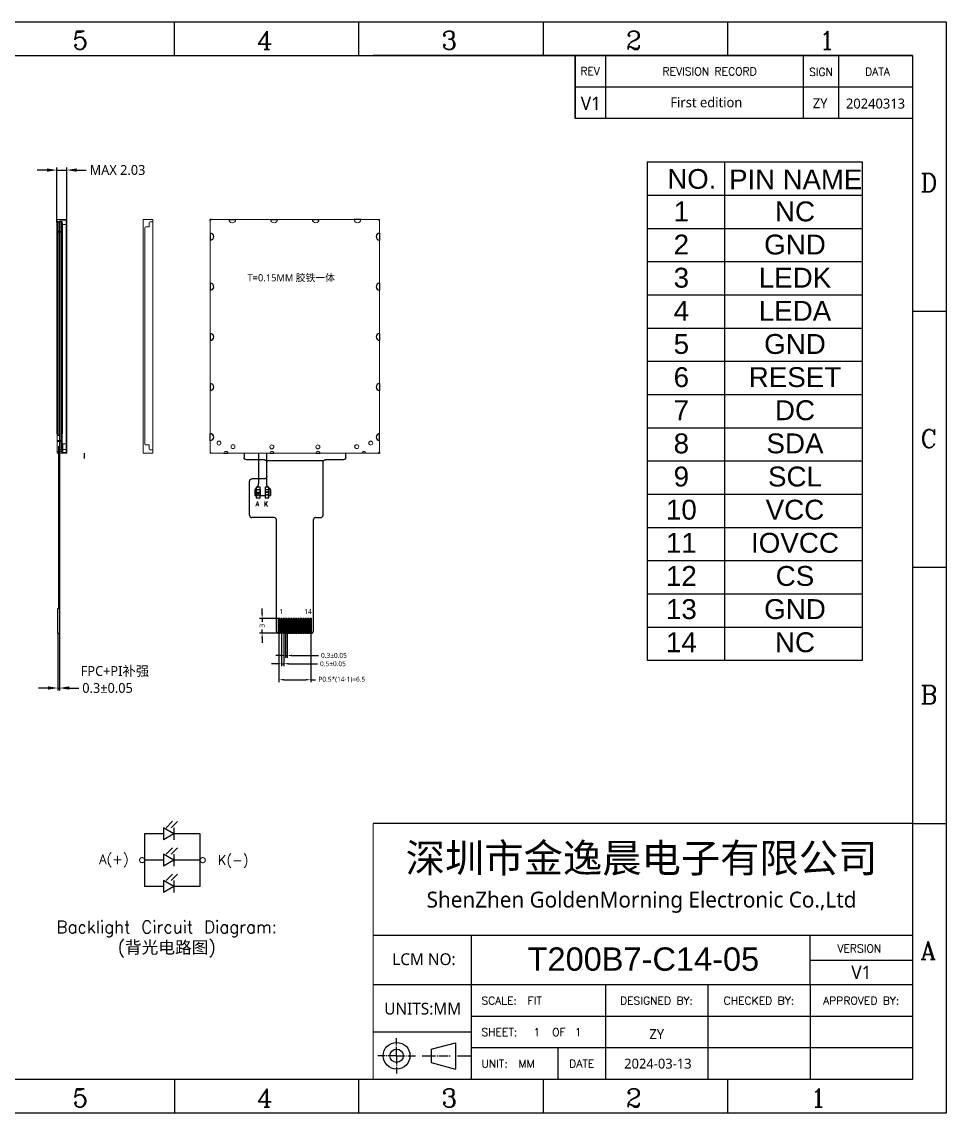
# Model space of a CAD drawing. Header units: millimetres. Extents: x 357 to 672, y 289 to 512.
# Drawn here: x 483.1 to 672.1, y 289 to 512.1 of the extents above; entities that cross this region are included whole.
import ezdxf
from ezdxf.enums import TextEntityAlignment as Align

# ---------------------------------------------------------------- set-up
doc = ezdxf.new("R2010")
doc.units = ezdxf.units.MM
for name, color, linetype in [('1-标准图框', 40, 'Continuous'), ('2-BL', 7, 'Continuous'), ('2-BL-FPC', 40, 'Continuous'), ('3-LCD', 7, 'Continuous'), ('3-LCD-FPC', 7, 'Continuous'), ('5-PIN文字', 7, 'Continuous'), ('6-标注', 7, 'Continuous')]:
    doc.layers.add(name, color=color, linetype=linetype)
doc.styles.add('HZ0', font='TXT.shx', dxfattribs={"width": 0.8, "bigfont": 'HZTXT0.shx'})
doc.styles.add('PIN文字1', font='', dxfattribs={"height": 4})
doc.styles.add('RD', font='ROMAND.shx')
doc.styles.add('ROMANC', font='romanc.shx', dxfattribs={"bigfont": 'gbcbig.shx'})
doc.styles.add('ROMANS', font='romans.shx', dxfattribs={"width": 0.8})
doc.styles.get("Standard").update_dxf_attribs({"font": 'txt', "bigfont": 'gbcbig.shx'})
doc.styles.add('宋体', font='')
doc.styles.get('PIN文字1').set_extended_font_data('Microsoft YaHei')
doc.styles.get('宋体').set_extended_font_data('Microsoft YaHei')
doc.dimstyles.new('SH', dxfattribs={"dimscale": 1.4, "dimtxt": 2.5, "dimasz": 2.5, "dimexe": 1.25, "dimexo": 0.625, "dimtad": 0, "dimdec": 1, "dimzin": 0, "dimdsep": 46, "dimtxsty": 'RD', "dimcen": 2.5, "dimadec": 0, "dimazin": 0, "dimtfac": 0.6, "dimtdec": 4, "dimtmove": 0, "dimatfit": 3, "dimfxl": 1, "dimtolj": 1, "dimarcsym": 0})
doc.dimstyles.new('ZY-G1-0.05', dxfattribs={"dimtxt": 1, "dimasz": 1, "dimexe": 0.5, "dimexo": 0.1, "dimgap": 0.5, "dimtad": 0, "dimdsep": 46, "dimtxsty": '宋体', "dimcen": 2, "dimclrd": 7, "dimclre": 7, "dimclrt": 7, "dimadec": 0, "dimazin": 2, "dimtol": 1, "dimtp": 0.05, "dimtm": 0.05, "dimtfac": 1, "dimtmove": 0, "dimatfit": 3, "dimfxl": 1, "dimtolj": 1, "dimarcsym": 0})
doc.dimstyles.new('ZY-G1-0.1默认', dxfattribs={"dimtxt": 1, "dimasz": 1, "dimexe": 0.5, "dimexo": 0.1, "dimgap": 0.5, "dimtad": 0, "dimdsep": 46, "dimtxsty": '宋体', "dimcen": 2, "dimclrd": 7, "dimclre": 7, "dimclrt": 7, "dimadec": 0, "dimazin": 2, "dimtp": 0.1, "dimtm": 0.1, "dimtfac": 1, "dimtmove": 0, "dimatfit": 3, "dimfxl": 1, "dimtolj": 1, "dimarcsym": 0})
doc.dimstyles.new('ZY-G2-0.05', dxfattribs={"dimtxt": 2, "dimasz": 2, "dimexe": 0.5, "dimexo": 0.1, "dimgap": 0.5, "dimtad": 0, "dimdsep": 46, "dimtxsty": '宋体', "dimcen": 2, "dimclrd": 7, "dimclre": 7, "dimclrt": 7, "dimadec": 0, "dimazin": 2, "dimtol": 1, "dimtp": 0.05, "dimtm": 0.05, "dimtfac": 1, "dimtmove": 0, "dimatfit": 3, "dimfxl": 1, "dimtolj": 1, "dimarcsym": 0})
doc.dimstyles.new('ZY-G2-0.1默认', dxfattribs={"dimtxt": 2, "dimasz": 2, "dimexe": 0.5, "dimexo": 0.1, "dimgap": 0.5, "dimtad": 0, "dimdsep": 46, "dimtxsty": '宋体', "dimcen": 2, "dimclrd": 7, "dimclre": 7, "dimclrt": 7, "dimadec": 0, "dimazin": 2, "dimtp": 0.1, "dimtm": 0.1, "dimtfac": 1, "dimtmove": 0, "dimatfit": 3, "dimfxl": 1, "dimtolj": 1, "dimarcsym": 0})

# ---------------------------------------------------------------- blocks, each defined once
blk = doc.blocks.new('ROUND_1039')
blk.add_lwpolyline([(0, 0, 1), (0, 0, 1)], format="xyb", close=True)
blk = doc.blocks.new('*D59')
at = {"layer": '6-标注', "color": 7, "lineweight": -2, "transparency": 16777216}
for p, q in [((490.26, 471.02), (490.26, 482.27)), ((492.29, 471.77), (492.29, 482.27)), ((488.26, 481.77), (486.26, 481.77)), ((490.26, 481.77), (492.29, 481.77)), ((494.29, 481.77), (496.29, 481.77))]:
    blk.add_line(p, q, dxfattribs=at)
at = {"layer": '6-标注', "color": 7, "transparency": 16777216}
for points in [[(488.26, 482.1), (488.26, 481.43), (490.26, 481.77)], [(494.29, 482.1), (494.29, 481.43), (492.29, 481.77)]]:
    blk.add_solid(points, dxfattribs=at)
at = {"layer": 'Defpoints', "color": 0, "transparency": 16777216}
for p in [(492.29, 481.77), (490.26, 470.92), (492.29, 471.67)]:
    blk.add_point(p, dxfattribs=at)
at = {"layer": '6-标注', "color": 7, "transparency": 16777216, "insert": (502.67, 481.77), "char_height": 2, "attachment_point": 5, "style": '宋体'}
blk.add_mtext('\\A1;MAX 2.03', dxfattribs=at)
blk = doc.blocks.new('*D60')
at = {"layer": '6-标注', "color": 7, "lineweight": -2, "transparency": 16777216}
for p, q in [((490.49, 387.02), (490.49, 375.38)), ((490.79, 387.02), (490.79, 375.38)), ((488.49, 375.88), (486.49, 375.88)), ((490.49, 375.88), (490.79, 375.88)), ((492.79, 375.88), (494.79, 375.88))]:
    blk.add_line(p, q, dxfattribs=at)
at = {"layer": '6-标注', "color": 7, "transparency": 16777216}
for points in [[(488.49, 376.22), (488.49, 375.55), (490.49, 375.88)], [(492.79, 376.22), (492.79, 375.55), (490.79, 375.88)]]:
    blk.add_solid(points, dxfattribs=at)
at = {"layer": 'Defpoints', "color": 0, "transparency": 16777216}
for p in [(490.49, 387.12), (490.79, 387.12), (490.79, 375.88)]:
    blk.add_point(p, dxfattribs=at)
at = {"layer": '6-标注', "color": 7, "transparency": 16777216, "insert": (500.63, 375.88), "char_height": 2, "attachment_point": 5, "style": '宋体'}
blk.add_mtext('\\A1;0.3±0.05', dxfattribs=at)
blk = doc.blocks.new('*U69')
at = {"layer": '3-LCD-FPC', "color": 41}
blk.add_lwpolyline([(-0.15, -1.5), (0.15, -1.5), (0.15, 1.5), (-0.15, 1.5)], close=True, dxfattribs=at)
blk = doc.blocks.new('*U70')
at = {"layer": '3-LCD-FPC', "color": 0, "linetype": 'ByBlock', "lineweight": -2, "transparency": 16777216}
for p in [(0, 0), (0.5, 0), (1, 0), (1.5, 0), (2, 0), (2.5, 0), (3, 0), (3.5, 0), (4, 0), (4.5, 0), (5, 0), (5.5, 0), (6, 0), (6.5, 0)]:
    blk.add_blockref('*U69', p, dxfattribs=at)
blk = doc.blocks.new('*D80')
at = {"layer": '3-LCD-FPC', "color": 7, "lineweight": -2, "transparency": 16777216}
for p, q in [((535.68, 387.02), (535.68, 377.07)), ((542.18, 387.02), (542.18, 377.07)), ((536.68, 377.57), (541.18, 377.57)), ((542.18, 377.57), (543.18, 377.57))]:
    blk.add_line(p, q, dxfattribs=at)
at = {"layer": '3-LCD-FPC', "color": 7, "transparency": 16777216}
for points in [[(536.68, 377.74), (536.68, 377.41), (535.68, 377.57)], [(541.18, 377.74), (541.18, 377.41), (542.18, 377.57)]]:
    blk.add_solid(points, dxfattribs=at)
at = {"layer": 'Defpoints', "color": 0, "transparency": 16777216}
for p in [(535.68, 387.12), (542.18, 387.12), (542.18, 377.57)]:
    blk.add_point(p, dxfattribs=at)
at = {"layer": '3-LCD-FPC', "color": 7, "transparency": 16777216, "insert": (548.53, 377.57), "char_height": 1, "attachment_point": 5, "style": '宋体'}
blk.add_mtext('\\A1;P0.5*(14-1)=6.5', dxfattribs=at)
blk = doc.blocks.new('*D81')
at = {"layer": '3-LCD-FPC', "color": 7, "lineweight": -2, "transparency": 16777216}
for p, q in [((536.18, 387.02), (536.18, 380.34)), ((536.68, 387.02), (536.68, 380.34)), ((535.18, 380.84), (534.18, 380.84)), ((536.18, 380.84), (536.68, 380.84)), ((537.68, 380.84), (543.55, 380.84))]:
    blk.add_line(p, q, dxfattribs=at)
at = {"layer": '3-LCD-FPC', "color": 7, "transparency": 16777216}
for points in [[(535.18, 381.01), (535.18, 380.67), (536.18, 380.84)], [(537.68, 381.01), (537.68, 380.67), (536.68, 380.84)]]:
    blk.add_solid(points, dxfattribs=at)
at = {"layer": 'Defpoints', "color": 0, "transparency": 16777216}
for p in [(536.18, 387.12), (536.68, 387.12), (536.68, 380.84)]:
    blk.add_point(p, dxfattribs=at)
at = {"layer": '3-LCD-FPC', "color": 7, "transparency": 16777216, "insert": (546.72, 380.84), "char_height": 1, "attachment_point": 5, "style": '宋体'}
blk.add_mtext('\\A1;0.5±0.05', dxfattribs=at)
blk = doc.blocks.new('*D82')
at = {"layer": '3-LCD-FPC', "color": 7, "lineweight": -2, "transparency": 16777216}
for p, q in [((537.03, 387.02), (537.03, 382.03)), ((537.33, 387.02), (537.33, 382.03)), ((536.03, 382.53), (535.03, 382.53)), ((537.03, 382.53), (537.33, 382.53)), ((538.33, 382.53), (543.75, 382.53))]:
    blk.add_line(p, q, dxfattribs=at)
at = {"layer": '3-LCD-FPC', "color": 7, "transparency": 16777216}
for points in [[(536.03, 382.7), (536.03, 382.36), (537.03, 382.53)], [(538.33, 382.7), (538.33, 382.36), (537.33, 382.53)]]:
    blk.add_solid(points, dxfattribs=at)
at = {"layer": 'Defpoints', "color": 0, "transparency": 16777216}
for p in [(537.03, 387.12), (537.33, 387.12), (537.33, 382.53)]:
    blk.add_point(p, dxfattribs=at)
at = {"layer": '3-LCD-FPC', "color": 7, "transparency": 16777216, "insert": (546.92, 382.53), "char_height": 1, "attachment_point": 5, "style": '宋体'}
blk.add_mtext('\\A1;0.3±0.05', dxfattribs=at)
blk = doc.blocks.new('*D83')
at = {"layer": '3-LCD-FPC', "color": 7, "lineweight": -2, "transparency": 16777216}
for p, q in [((532.23, 391.12), (532.23, 392.12)), ((535.43, 390.12), (531.73, 390.12)), ((532.23, 390.12), (532.23, 389.41)), ((535.43, 387.12), (531.73, 387.12)), ((532.23, 387.12), (532.23, 387.82)), ((532.23, 386.12), (532.23, 385.12))]:
    blk.add_line(p, q, dxfattribs=at)
at = {"layer": '3-LCD-FPC', "color": 7, "transparency": 16777216}
for points in [[(532.07, 391.12), (532.4, 391.12), (532.23, 390.12)], [(532.07, 386.12), (532.4, 386.12), (532.23, 387.12)]]:
    blk.add_solid(points, dxfattribs=at)
at = {"layer": 'Defpoints', "color": 0, "transparency": 16777216}
for p in [(535.53, 390.12), (532.23, 387.12), (535.53, 387.12)]:
    blk.add_point(p, dxfattribs=at)
at = {"layer": '3-LCD-FPC', "color": 7, "transparency": 16777216, "insert": (532.23, 388.62), "char_height": 1, "attachment_point": 5, "rotation": 90, "style": '宋体'}
blk.add_mtext('\\A1;3', dxfattribs=at)

msp = doc.modelspace()

# ---------------------------------------------------------------- linework, layer by layer
for points in [[(529.656, 411.214, -1), (529.656, 411.214, -1)], [(529.656, 411.214, -1), (529.656, 411.214, -1)], [(530.156, 410.714, -1), (530.156, 410.714, -1)], [(530.156, 410.714, -1), (530.156, 410.714, -1)], [(532.188, 410.714, -1), (532.188, 410.714, -1)], [(532.188, 410.714, -1), (532.188, 410.714, -1)]]:
    msp.add_lwpolyline(points, format="xyb", close=True)
at = {"layer": '1-标准图框', "color": 7}
for p, q in [((514.321, 505.167), (514.321, 512.072)), ((552.036, 505.167), (552.036, 512.072)), ((589.752, 505.167), (589.752, 512.072)), ((627.467, 505.167), (627.467, 512.072)), ((672.088, 452.841), (665.183, 452.841)), ((672.088, 400.518), (665.183, 400.518)), ((665.179, 348.194), (554.905, 348.196)), ((665.179, 348.194), (672.085, 348.194)), ((554.905, 325.288), (554.905, 325.288)), ((665.183, 325.288), (554.905, 325.288)), ((514.321, 295.873), (514.321, 288.967)), ((552.036, 288.967), (552.036, 295.873)), ((589.752, 288.967), (589.752, 295.873)), ((627.467, 288.967), (627.467, 295.873))]:
    msp.add_line(p, q, dxfattribs=at)
at = {"layer": '1-标准图框', "color": 7, "lineweight": -3}
for p, q in [((602.406, 505.167), (602.406, 492.289)), ((665.183, 498.728), (596.245, 498.728)), ((665.183, 492.289), (596.245, 492.289)), ((665.183, 492.289), (596.245, 492.289)), ((575.042, 295.873), (575.042, 315.189)), ((602.406, 315.189), (602.406, 295.873)), ((623.332, 315.189), (623.332, 295.873)), ((665.183, 308.75), (575.042, 308.75)), ((575.042, 305.531), (554.905, 305.531)), ((559.73, 303.03), (559.73, 304.328)), ((559.73, 302.696), (559.73, 302.824)), ((559.73, 300.702), (559.73, 302.465)), ((566.798, 302.068), (571.747, 303.359)), ((566.798, 302.068), (566.798, 299.336)), ((571.747, 303.359), (571.747, 297.967)), ((665.183, 302.311), (575.042, 302.311)), ((592.748, 295.873), (592.748, 302.311)), ((557.402, 300.702), (555.867, 300.702)), ((557.736, 300.702), (557.607, 300.702)), ((559.73, 300.702), (557.967, 300.702)), ((559.73, 300.702), (561.493, 300.702)), ((559.73, 300.702), (559.73, 298.938)), ((561.724, 300.702), (561.853, 300.702)), ((562.058, 300.702), (563.593, 300.702)), ((564.987, 300.702), (567.701, 300.702)), ((566.798, 299.336), (571.747, 297.967)), ((567.929, 300.702), (568.15, 300.702)), ((568.395, 300.702), (570.262, 300.702)), ((570.483, 300.702), (570.655, 300.702)), ((572.2, 300.702), (574.96, 300.702)), ((559.73, 298.707), (559.73, 298.579)), ((559.73, 298.373), (559.73, 297.097))]:
    msp.add_line(p, q, dxfattribs=at)
at = {"layer": '1-标准图框', "color": 7, "lineweight": 0, "ltscale": 5}
msp.add_line((554.905, 348.196), (554.905, 295.873), dxfattribs=at)
at = {"layer": '1-标准图框', "color": 7}
for points in [[(356.554, 512.072), (672.088, 512.072), (672.088, 288.967), (356.554, 288.967)], [(363.459, 505.167), (665.183, 505.167), (665.183, 295.873), (363.459, 295.873)]]:
    msp.add_lwpolyline(points, close=True, dxfattribs=at)
at = {"layer": '1-标准图框', "color": 7, "lineweight": -3}
for radius in [2.734, 1.366]:
    msp.add_circle((559.73, 300.702), radius, dxfattribs=at)
at = {"layer": '2-BL', "lineweight": 0}
for p, q in [((490.312, 471.667), (490.892, 471.667)), ((490.312, 471.667), (490.312, 423.867)), ((490.312, 471.267), (491.322, 471.267)), ((490.892, 471.667), (492.292, 471.667)), ((490.892, 471.517), (490.892, 471.667)), ((490.892, 471.517), (492.142, 471.517)), ((491.322, 471.267), (491.322, 424.217)), ((492.142, 471.517), (492.142, 424.017)), ((492.292, 471.667), (492.292, 423.867)), ((507.881, 471.667), (509.861, 471.667)), ((507.881, 471.667), (507.881, 423.867)), ((509.161, 470.967), (509.161, 470.167)), ((509.361, 471.167), (509.861, 471.167)), ((509.861, 471.467), (509.861, 471.667)), ((509.861, 471.467), (509.861, 424.067)), ((521.634, 471.467), (521.634, 423.867)), ((521.834, 471.667), (556.034, 471.667)), ((556.234, 471.467), (556.234, 423.867)), ((490.312, 469.257), (491.322, 469.257)), ((490.312, 469.057), (491.322, 469.057)), ((491.322, 470.617), (492.142, 470.617)), ((508.281, 425.767), (508.281, 469.967)), ((508.481, 470.167), (509.161, 470.167)), ((490.312, 426.507), (491.322, 426.507)), ((490.312, 426.307), (491.322, 426.307)), ((490.312, 424.267), (491.322, 424.267)), ((491.192, 424.017), (491.192, 423.867)), ((491.192, 424.017), (492.142, 424.017)), ((491.322, 425.767), (492.142, 425.767)), ((491.322, 424.217), (491.502, 424.217)), ((491.502, 425.767), (491.502, 424.217)), ((491.502, 424.667), (492.142, 424.667)), ((508.481, 425.567), (509.161, 425.567)), ((509.161, 424.767), (509.161, 425.567)), ((509.361, 424.567), (509.861, 424.567)), ((509.861, 423.867), (509.861, 424.067)), ((490.312, 423.867), (491.192, 423.867)), ((491.192, 423.867), (492.292, 423.867)), ((507.881, 423.867), (509.861, 423.867)), ((521.634, 423.867), (556.234, 423.867))]:
    msp.add_line(p, q, dxfattribs=at)
at = {"layer": '2-BL', "color": 0}
for p, q in [((521.634, 471.467), (521.634, 471.667)), ((521.834, 471.667), (521.634, 471.667)), ((525.434, 471.667), (526.834, 471.667)), ((533.968, 471.667), (535.368, 471.667)), ((542.501, 471.667), (543.901, 471.667)), ((552.434, 471.667), (551.034, 471.667)), ((556.034, 471.667), (556.234, 471.667)), ((556.234, 471.467), (556.234, 471.667)), ((521.634, 468.867), (521.634, 467.467)), ((556.234, 468.867), (556.234, 467.467)), ((521.634, 458.617), (521.634, 457.217)), ((556.234, 458.617), (556.234, 457.217)), ((521.634, 448.367), (521.634, 446.967)), ((556.234, 448.367), (556.234, 446.967)), ((521.634, 438.117), (521.634, 436.717)), ((556.234, 438.117), (556.234, 436.717)), ((521.634, 426.467), (521.634, 427.867)), ((556.234, 426.467), (556.234, 427.867)), ((521.634, 424.067), (521.634, 423.867)), ((556.234, 424.067), (556.234, 423.867)), ((521.834, 423.867), (521.634, 423.867)), ((524.434, 423.867), (525.234, 423.867)), ((533.834, 423.867), (534.634, 423.867)), ((543.234, 423.867), (544.034, 423.867)), ((553.434, 423.867), (552.634, 423.867)), ((556.034, 423.867), (556.234, 423.867)), ((508.219, 346.081), (508.219, 335.301)), ((519.581, 335.301), (519.581, 346.081))]:
    msp.add_line(p, q, dxfattribs=at)
at = {"layer": '2-BL', "ltscale": 4}
for p, q in [((512.086, 346.081), (508.219, 346.081)), ((512.086, 347.301), (512.086, 344.861)), ((514.199, 346.081), (512.086, 347.301)), ((514.199, 346.081), (512.086, 344.861)), ((514.199, 347.301), (514.199, 344.861)), ((519.581, 346.081), (514.199, 346.081)), ((512.086, 341.911), (512.086, 339.472)), ((514.199, 340.691), (512.086, 341.911)), ((514.199, 341.911), (514.199, 339.472)), ((512.086, 340.691), (508.219, 340.691)), ((514.199, 340.691), (512.086, 339.472)), ((519.581, 340.691), (514.199, 340.691)), ((512.086, 335.301), (508.219, 335.301)), ((512.086, 336.521), (512.086, 334.082)), ((514.199, 335.301), (512.086, 336.521)), ((514.199, 335.301), (512.086, 334.082)), ((514.199, 336.521), (514.199, 334.082)), ((519.581, 335.301), (514.199, 335.301))]:
    msp.add_line(p, q, dxfattribs=at)
at = {"layer": '2-BL', "ltscale": 4, "const_width": 0.209}
for points in [[(508.219, 340.691, -1), (507.174, 340.691, -1)], [(520.626, 340.691, -1), (519.581, 340.691, -1)]]:
    msp.add_lwpolyline(points, format="xyb", close=True, dxfattribs=at)
at = {"layer": '2-BL', "lineweight": 0}
for centre in [(523.421, 425.949), (554.448, 425.949), (526.284, 425.217), (534.234, 425.167), (543.634, 425.167), (551.584, 425.217)]:
    msp.add_circle(centre, 0.4, dxfattribs=at)
for centre, radius, start, end in [((509.361, 470.967), 0.2, 90, 180), ((521.634, 471.667), 0.2, 270, 0), ((526.134, 471.667), 0.7, 180, 0), ((534.668, 471.667), 0.7, 180, 0), ((543.201, 471.667), 0.7, 180, 0), ((551.734, 471.667), 0.7, 180, 0), ((508.481, 469.967), 0.2, 90, 180), ((508.481, 425.767), 0.2, 180, 270), ((509.361, 424.767), 0.2, 180, 270), ((521.634, 423.867), 0.2, 0, 90), ((524.834, 423.867), 0.4, 0, 180), ((534.234, 423.867), 0.4, 0, 180), ((543.634, 423.867), 0.4, 0, 180), ((553.034, 423.867), 0.4, 0, 180)]:
    msp.add_arc(centre, radius, start, end, dxfattribs=at)
at = {"layer": '2-BL', "color": 4}
for centre, radius, start, end in [((556.234, 471.667), 0.2, 180, 270), ((521.634, 468.167), 0.7, 270, 90), ((556.234, 468.167), 0.7, 90, 270), ((521.634, 457.917), 0.7, 270, 90), ((556.234, 457.917), 0.7, 90, 270), ((521.634, 447.667), 0.7, 270, 90), ((556.234, 447.667), 0.7, 90, 270), ((521.634, 437.417), 0.7, 270, 90), ((556.234, 437.417), 0.7, 90, 270), ((521.634, 427.167), 0.7, 270, 90), ((556.234, 427.167), 0.7, 90, 270), ((556.234, 423.867), 0.2, 90, 180)]:
    msp.add_arc(centre, radius, start, end, dxfattribs=at)
at = {"layer": '2-BL-FPC', "color": 3}
for p, q in [((531.524, 423.867), (531.524, 417.651)), ((533.124, 423.867), (533.124, 417.651)), ((530.724, 416.437), (531.231, 416.944)), ((530.724, 416.437), (530.724, 415.237)), ((530.824, 415.237), (530.724, 415.237)), ((530.824, 415.237), (531.274, 415.237)), ((531.024, 416.437), (531.024, 415.237)), ((531.024, 416.437), (531.824, 416.437)), ((531.574, 415.237), (531.824, 415.237)), ((531.824, 416.437), (531.824, 415.237)), ((531.824, 415.237), (532.824, 415.237)), ((532.824, 416.437), (532.824, 415.237)), ((532.824, 416.437), (533.624, 416.437)), ((532.824, 415.237), (533.074, 415.237)), ((533.374, 415.237), (533.824, 415.237)), ((533.924, 416.437), (533.417, 416.944)), ((533.624, 416.437), (533.624, 415.237)), ((533.824, 415.237), (533.924, 415.237)), ((533.924, 416.437), (533.924, 415.237))]:
    msp.add_line(p, q, dxfattribs=at)
for centre in [(531.424, 415.787), (533.224, 415.937)]:
    msp.add_circle(centre, 0.15, dxfattribs=at)
for centre, radius, start, end in [((530.524, 417.651), 1, 315, 0.00063), ((534.124, 417.651), 1, 180.00023, 225), ((531.424, 415.237), 0.15, 0, 180), ((533.224, 415.237), 0.15, 0, 180)]:
    msp.add_arc(centre, radius, start, end, dxfattribs=at)
at = {"layer": '3-LCD', "color": 41}
for p, q in [((490.392, 470.917), (490.262, 470.917)), ((490.262, 470.917), (490.262, 427.817)), ((491.192, 470.917), (491.322, 470.917)), ((491.322, 470.917), (491.322, 427.817)), ((490.262, 427.817), (490.392, 427.817)), ((491.322, 427.817), (491.192, 427.817))]:
    msp.add_line(p, q, dxfattribs=at)
for points in [[(490.792, 471.167), (490.392, 471.167), (490.392, 427.567), (490.792, 427.567)], [(491.192, 471.167), (490.792, 471.167), (490.792, 424.567), (491.192, 424.567)]]:
    msp.add_lwpolyline(points, close=True, dxfattribs=at)
at = {"layer": '3-LCD-FPC', "color": 7}
for p in [(610.924, 483.433), (655.014, 381.555)]:
    msp.add_line(p, (655.014, 483.433), dxfattribs=at)
at = {"layer": '3-LCD-FPC', "color": 41}
for p, q in [((490.662, 392.117), (490.662, 425.358)), ((490.662, 425.358), (490.792, 425.358)), ((490.792, 425.358), (490.792, 387.117)), ((495.844, 423.867), (495.844, 422.811)), ((544.688, 411.214), (544.688, 422.054)), ((529.656, 411.214), (529.655, 418.126)), ((534.684, 410.714), (530.156, 410.714)), ((543.184, 410.714), (544.188, 410.714)), ((535.184, 387.417), (535.184, 410.214)), ((542.684, 410.214), (542.684, 387.417)), ((490.492, 387.117), (490.492, 392.117)), ((490.492, 392.117), (490.792, 392.117)), ((542.684, 390.317), (542.684, 390.117)), ((490.492, 387.117), (490.792, 387.117)), ((542.384, 387.117), (535.484, 387.117))]:
    msp.add_line(p, q, dxfattribs=at)
for points in [[(528.538, 423.867), (528.538, 423.053)], [(532.688, 422.553), (529.038, 422.553)], [(532.688, 422.553), (529.038, 422.553)], [(544.756, 422.306), (533.119, 422.306)], [(533.188, 419.126), (533.188, 422.053)], [(548.838, 422.553), (545.188, 422.554)], [(548.838, 422.553), (545.188, 422.554)], [(549.338, 423.053), (549.338, 423.867)], [(532.688, 418.626), (530.155, 418.626)]]:
    msp.add_lwpolyline(points, dxfattribs=at)
for points in [[(529.038, 422.553, -0.4142136), (528.538, 423.053)], [(529.038, 422.553, -0.4142136), (528.538, 423.053)], [(532.688, 422.553, -0.4142136), (533.188, 422.053)], [(544.688, 422.054, -0.4142136), (545.188, 422.554)], [(549.338, 423.053, -0.4142136), (548.838, 422.553)], [(549.338, 423.053, -0.4142136), (548.838, 422.553)], [(529.655, 418.126, -0.4142136), (530.155, 418.626)], [(533.188, 419.126, -0.4142136), (532.688, 418.626)]]:
    msp.add_lwpolyline(points, format="xyb", dxfattribs=at)
for points in [[(531.824, 416.942), (531.024, 416.942), (531.024, 414.742), (531.824, 414.742)], [(533.624, 416.942), (532.824, 416.942), (532.824, 414.742), (533.624, 414.742)]]:
    msp.add_lwpolyline(points, close=True, dxfattribs=at)
for centre, radius, start, end in [((530.156, 411.214), 0.5, 180, 270), ((534.684, 410.214), 0.5, 0, 90), ((543.184, 410.214), 0.5, 90, 180), ((544.188, 411.214), 0.5, 270, 0), ((535.484, 387.417), 0.3, 180, 270), ((542.384, 387.417), 0.3, 270, 0)]:
    msp.add_arc(centre, radius, start, end, dxfattribs=at)
at = {"layer": '5-PIN文字', "color": 7}
for p, q in [((665.183, 505.167), (554.905, 505.167)), ((665.183, 496.375), (665.183, 385.193)), ((610.924, 483.433), (610.924, 381.555)), ((626.851, 381.555), (626.851, 483.433)), ((610.924, 476.641), (655.014, 476.641)), ((610.924, 469.85), (655.014, 469.85)), ((610.924, 463.058), (655.014, 463.058)), ((610.924, 456.266), (655.014, 456.266)), ((610.924, 449.474), (655.014, 449.474)), ((610.924, 442.682), (655.014, 442.682)), ((610.924, 435.89), (655.014, 435.89)), ((610.924, 429.098), (655.014, 429.098)), ((610.924, 422.306), (655.014, 422.306)), ((610.924, 415.515), (655.014, 415.515)), ((610.924, 408.723), (655.014, 408.723)), ((610.924, 401.931), (655.014, 401.931)), ((610.924, 395.139), (655.014, 395.139)), ((610.924, 388.347), (655.014, 388.347)), ((610.924, 381.555), (655.014, 381.555)), ((665.183, 315.189), (554.905, 315.189))]:
    msp.add_line(p, q, dxfattribs=at)
at = {"layer": '5-PIN文字'}
for p, q in [((596.245, 498.728), (596.245, 505.167)), ((596.245, 505.167), (596.245, 492.289)), ((634.767, 505.167), (665.183, 505.167)), ((642.884, 505.167), (642.884, 492.289)), ((665.183, 505.167), (644.257, 505.167)), ((665.183, 505.167), (665.183, 411.701)), ((596.245, 492.289), (596.245, 498.728)), ((575.042, 315.189), (575.042, 325.288)), ((644.257, 315.189), (644.257, 325.288)), ((644.257, 320.238), (665.183, 320.238)), ((665.183, 315.189), (644.257, 315.189))]:
    msp.add_line(p, q, dxfattribs=at)
at = {"layer": '5-PIN文字', "color": 7, "lineweight": -3}
for p, q in [((650.071, 505.167), (650.071, 492.289)), ((644.257, 315.189), (644.257, 295.873))]:
    msp.add_line(p, q, dxfattribs=at)

# ---------------------------------------------------------------- block references
at = {"layer": '3-LCD-FPC', "color": 41, "xscale": -1}
for p in [(528.538, 423.053), (528.538, 423.053), (528.538, 423.053), (528.538, 423.053), (529.038, 422.553), (529.038, 422.553), (529.038, 422.553), (529.038, 422.553), (532.688, 422.553), (532.688, 422.553), (533.188, 422.053), (533.188, 422.053), (544.688, 422.054), (544.688, 422.054), (545.188, 422.554), (545.188, 422.554), (548.838, 422.553), (548.838, 422.553), (548.838, 422.553), (548.838, 422.553), (549.338, 423.053), (549.338, 423.053), (549.338, 423.053), (549.338, 423.053), (529.655, 418.126), (529.655, 418.126), (530.155, 418.626), (530.155, 418.626), (532.688, 418.626), (532.688, 418.626), (533.188, 419.126), (533.188, 419.126)]:
    msp.add_blockref('ROUND_1039', p, dxfattribs=at)
at = {"layer": '3-LCD-FPC', "color": 41}
msp.add_blockref('*U70', (535.684, 388.617), dxfattribs=at)

# ---------------------------------------------------------------- texts
at = {"layer": '1-标准图框', "color": 7, "style": 'ROMANC'}
for s, p in [('5', (493.48, 506.427)), ('4', (531.196, 506.427)), ('3', (568.911, 506.427)), ('2', (606.627, 506.427)), ('1', (646.149, 506.427)), ('D', (666.827, 477.329)), ('C', (666.827, 425.005)), ('B', (666.827, 372.682)), ('A', (666.827, 320.36)), ('5', (493.48, 290.228)), ('4', (531.196, 290.228)), ('3', (568.911, 290.228)), ('2', (606.627, 290.228)), ('1', (644.342, 290.228))]:
    msp.add_text(s, height=3.718, dxfattribs=at).set_placement(p)
at = {"layer": '1-标准图框', "color": 7, "lineweight": -3, "style": 'ROMANS'}
for s, height, p in [('REV', 1.6097, (599.294, 501.983)), ('REVISION RECORD', 1.60965, (623.726, 501.935)), ('SIGN', 1.6097, (646.495, 501.833)), ('DATA', 1.6097, (658.042, 501.889)), ('DESIGNED BY:', 1.60965, (612.869, 311.969)), ('CHECKED BY:', 1.60965, (633.794, 311.969)), ('APPROVED BY:', 1.60965, (654.72, 311.969)), ('OF', 1.6097, (592.883, 305.531)), ('DATE', 1.6097, (597.577, 299.092))]:
    msp.add_text(s, height=height, dxfattribs=at).set_placement(p, align=Align.MIDDLE_CENTER)
for s, height, p in [('VERSION', 1.6097, (649.843, 322.628)), ('SCALE:  FIT', 1.60965, (577.06, 311.969)), ('SHEET:', 1.6097, (577.06, 305.531)), ('UNIT:  MM', 1.6097, (577.06, 299.092))]:
    msp.add_text(s, height=height, dxfattribs=at).set_placement(p, align=Align.MIDDLE_LEFT)
at = {"layer": '1-标准图框', "color": 7}
for s, insert, char_height, width, attachment_point, style in [('V1', (597.386, 496.755), 2.7046, 11.54448, 1, 'PIN文字1'), ('\\pt184.7;深圳市金逸晨电子有限公司\\P{\\H0.5508x;ShenZhen GoldenMorning Electronic Co.,Ltd}', (609.806, 336.992), 5.892, 107.31864, 5, '宋体'), ('LCM NO:', (558.841, 321.652), 2.4075, 18.56331, 1, '宋体'), ('V1', (652.692, 319.097), 2.7046, 11.54448, 1, 'PIN文字1'), ('UNITS:MM', (557.197, 311.542), 2.4075, 18.56331, 1, '宋体')]:
    msp.add_mtext(s, dxfattribs=dict(at, insert=insert, char_height=char_height, width=width, attachment_point=attachment_point, style=style))
at = {"layer": '1-标准图框', "color": 4, "attachment_point": 5, "style": 'PIN文字1'}
for s, insert, char_height, width in [('{\\C7;First edition}', (623.053, 495.596), 2.02843, 19.36721), ('{\\C7;ZY}', (646.318, 495.42), 2.0284, 3.51772), ('{\\C7;20240313}', (657.635, 495.353), 2.02843, 19.36721), ('{\\C7;ZY}', (612.917, 305.138), 2.0284, 19.36721), ('{\\C7;2024-03-13}', (613.152, 299.085), 2.02843, 19.36721)]:
    msp.add_mtext(s, dxfattribs=dict(at, insert=insert, char_height=char_height, width=width))
at = {"layer": '1-标准图框', "color": 4, "insert": (610.185, 320.44), "char_height": 5.90585, "width": 104.78029, "attachment_point": 5, "line_spacing_factor": 0.7, "style": 'PIN文字1'}
msp.add_mtext('{\\fArial|b0|i0|c0|p34;\\H0.80664x;\\C7;T200B7-C14-05}', dxfattribs=at)
at = {"layer": '1-标准图框', "color": 7, "lineweight": -3, "style": 'ROMANS'}
for p in [(588.405, 305.531), (596.877, 305.531)]:
    msp.add_attdef('1', text='1', height=1.61, dxfattribs=at).set_placement(p, align=Align.MIDDLE)
at = {"layer": '2-BL', "color": 3, "lineweight": 0, "style": '宋体'}
msp.add_text('T=0.15MM 胶铁一体', height=1.464, dxfattribs=at).set_placement((529.233, 459.018))
at = {"layer": '2-BL', "ltscale": 4, "style": 'RD'}
for s, p in [('A(+)', (498.909, 339.905)), ('K(-)', (523.162, 339.742))]:
    msp.add_text(s, height=1.9605, dxfattribs=at).set_placement(p)
at = {"layer": '2-BL-FPC', "color": 41, "char_height": 1, "attachment_point": 3, "style": 'HZ0'}
for s, insert, width in [('A', (531.63, 414.028), 0.64085), ('K', (533.436, 413.994), 0.61808)]:
    msp.add_mtext(s, dxfattribs=dict(at, insert=insert, width=width))
at = {"layer": '3-LCD-FPC', "color": 41, "char_height": 1, "attachment_point": 1, "style": 'PIN文字1'}
for s, insert in [('1', (535.742, 392.015)), ('14', (540.856, 392.015))]:
    msp.add_mtext_dynamic_manual_height_columns(s, width=1.07662, gutter_width=20, heights=[0], dxfattribs=dict(at, insert=insert))
at = {"layer": '5-PIN文字', "color": 7, "style": 'PIN文字1'}
for s, insert, char_height, width, attachment_point in [('{\\fArial|b0|i0|c0|p34;NO.}', (615.09, 481.972), 4.0296, 8.64572, 1), ('{\\fArial|b0|i0|c0|p34;PIN NAME}', (627.719, 481.875), 4.0296, 26.90762, 1), ('{\\fArial|b0|i0|c0|p34;1\\P2\\P3\\P4\\P5\\P6\\P7\\P8\\P9\\P10\\P11\\P12\\P13\\P14}', (617.947, 475.35), 4.06434, 9.09505, 2), ('{\\fArial|b0|i0|c0|p34;NC\\PGND\\PLEDK\\PLEDA\\PGND\\PRESET\\PDC\\PSDA\\PSCL\\PVCC\\PIOVCC\\PCS\\PGND\\PNC}', (641.176, 475.35), 4.06434, 31.92584, 2)]:
    msp.add_mtext(s, dxfattribs=dict(at, insert=insert, char_height=char_height, width=width, attachment_point=attachment_point))
at = {"layer": '6-标注', "color": 40, "insert": (495.158, 380.367), "char_height": 2, "width": 21.35644, "attachment_point": 1, "style": 'PIN文字1'}
msp.add_mtext('{\\C7;FPC+PI补强}', dxfattribs=at)
at = {"layer": '6-标注', "color": 0, "insert": (451.363, 328.278), "char_height": 2.5, "attachment_point": 1}
msp.add_mtext_dynamic_manual_height_columns('\\pxqc;Backlight Circuit Diagram:\\P({\\fSimSun|b0|i0|c134|p2;背光电路图})', width=122.72146, gutter_width=14.505, heights=[0], dxfattribs=at)

# ---------------------------------------------------------------- dimensions: what is measured, and where the dimension line sits
at = {"layer": '3-LCD-FPC', "color": 41}
dim = msp.add_linear_dim(base=(532.233, 387.117), p1=(535.534, 390.117), p2=(535.534, 387.117), angle=90, dimstyle='ZY-G1-0.1默认', dxfattribs=at)
dim.commit()
dim.dimension.update_dxf_attribs({"geometry": '*D83', "text_midpoint": (532.233, 388.617)})
for base, p1, p2, picture, middle in [((536.684, 380.84), (536.184, 387.117), (536.684, 387.117), '*D81', (546.722, 380.84)), ((537.334, 382.53), (537.034, 387.117), (537.334, 387.117), '*D82', (546.917, 382.53))]:
    dim = msp.add_linear_dim(base=base, p1=p1, p2=p2, dimstyle='ZY-G1-0.05', dxfattribs=at)
    dim.commit()
    dim.dimension.update_dxf_attribs({"geometry": picture, "text_midpoint": middle, "dimtype": 160})
dim = msp.add_linear_dim(base=(542.184, 377.574), p1=(535.684, 387.117), p2=(542.184, 387.117), text='P0.5*(14-1)=<>', dimstyle='ZY-G1-0.1默认', dxfattribs=at)
dim.commit()
dim.dimension.update_dxf_attribs({"geometry": '*D80', "text_midpoint": (548.527, 377.574)})
at = {"layer": '6-标注', "color": 41}
dim = msp.add_linear_dim(base=(492.292, 481.766), p1=(490.262, 470.917), p2=(492.292, 471.667), text='MAX <>', dimstyle='ZY-G2-0.1默认', dxfattribs=at)
dim.commit()
dim.dimension.update_dxf_attribs({"geometry": '*D59', "text_midpoint": (502.675, 481.766)})
at = {"layer": '6-标注', "color": 40}
dim = msp.add_linear_dim(base=(490.792, 375.883), p1=(490.492, 387.117), p2=(490.792, 387.117), dimstyle='ZY-G2-0.05', dxfattribs=at)
dim.commit()
dim.dimension.update_dxf_attribs({"geometry": '*D60', "text_midpoint": (500.632, 375.883)})

# ---------------------------------------------------------------- leaders
at = {"layer": '2-BL', "ltscale": 4}
for points in [[(513.932, 348.629), (512.61, 347.307)], [(514.957, 348.618), (513.635, 347.296)], [(513.932, 343.239), (512.61, 341.917)], [(514.957, 343.228), (513.635, 341.906)], [(513.932, 337.849), (512.61, 336.528)], [(514.957, 337.838), (513.635, 336.516)]]:
    msp.add_leader(points, dimstyle='SH', override={"dimscale": 0.25, "dimasz": 1.5, "dimtoh": 1}, dxfattribs=at)

doc.saveas('drawing.dxf')
